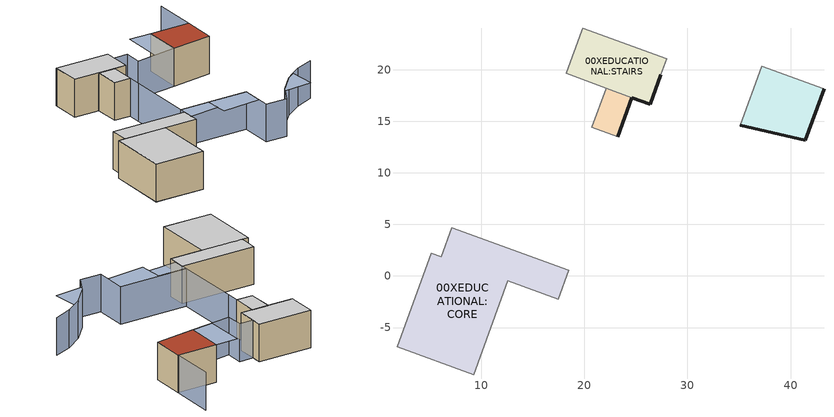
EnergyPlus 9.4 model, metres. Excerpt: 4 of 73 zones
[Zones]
00XEDUCATIONAL:SANITATION
 floor outside (0_ExtFloor 5cm DenseMineral Wool): 41.42,13.14 35.12,14.62 37.21,20.34 43.24,18.14 z0.07
 wall outside (0_ExtWall 5cm MineralWool - Int Insulation): 35.12,14.62 41.42,13.14 43.24,18.14 z0.07:5.91
 wall adiabatic (0_IntPartition 20cm concrete): 43.24,18.14 37.21,20.34 35.12,14.62 z0.07:5.91
 roof outside (0_FlatRoofTiled 5cm EPS): 35.12,14.62 41.42,13.14 43.24,18.14 37.21,20.34 z5.91
00XEDUCATIONAL:STAIRS
 floor outside (0_ExtFloor 5cm DenseMineral Wool): 26.37,16.65 18.27,19.64 19.86,23.99 27.97,21.04 z0.07
 wall outside (0_ExtWall 5cm MineralWool - Int Insulation): 24.6,17.29 26.37,16.65 27.41,19.49 z0.07:5.91
 wall adiabatic (0_IntPartition 20cm concrete): 27.41,19.49 27.97,21.04 19.86,23.99 19.77,23.76 18.27,19.64 22.13,18.21 z0.07:5.91
 wall to 00XEDUCATIONAL:CORE1 (0_IntPartition 20cm concrete): 22.13,18.21 24.6,17.29 z0.07:5.91
 ceiling to 01XEDUCATIONAL:CORE1 (0_IntFloor_Reversed): 18.27,19.64 26.37,16.65 27.97,21.04 19.86,23.99 z5.91
00XEDUCATIONAL:CORE1
 floor outside (0_ExtFloor 5cm DenseMineral Wool): 23.23,13.51 20.75,14.41 22.13,18.21 24.6,17.29 z0.07
 wall outside (0_ExtWall 5cm MineralWool - Int Insulation): 23.23,13.51 24.6,17.29 z0.07:5.91
 wall adiabatic (0_IntPartition 20cm concrete): 22.13,18.21 20.75,14.41 23.23,13.51 z0.07:5.91
 ceiling to 01XEDUCATIONAL:10XCR (0_SemiExposedFloor 2cm EPS_Reversed): 20.75,14.41 23.23,13.51 24.6,17.29 22.13,18.21 z5.91
00XEDUCATIONAL:CORE
 floor outside (0_ExtFloor 5cm DenseMineral Wool): 2.83,-7.21 1.84,-6.85 5.14,2.21 6.13,1.85 z0.07; 17.48,-2.28 12.57,-0.49 13.59,2.33 18.51,0.54 z0.07; 9.27,-9.56 2.83,-7.21 7.15,4.67 13.59,2.33 z0.07
 wall adiabatic (0_IntPartition 20cm concrete): 17.48,-2.28 18.51,0.54 7.15,4.67 6.13,1.85 5.14,2.21 1.84,-6.85 9.27,-9.56 12.57,-0.49 17.48,-2.28 z0.07:5.91
 ceiling to 01XEDUCATIONAL:CORE2 (0_IntFloor_Reversed): 1.84,-6.85 9.27,-9.56 12.57,-0.49 5.14,2.21 z5.91; 6.13,1.85 17.45,-2.27 18.48,0.55 7.15,4.67 z5.91
 ceiling adiabatic (0_IntFloor_Reversed): 17.45,-2.27 17.48,-2.28 17.95,-0.99 17.92,-0.98 z5.91
 roof outside (0_FlatRoofTiled 5cm EPS): 17.92,-0.98 17.95,-0.99 18.51,0.54 18.48,0.55 z5.91
shading: 43.24,18.14 45.65,24.74 / 43.17,-3.24 39.96,-3.39 / 39.96,-3.39 36.66,-4.25 / 36.66,-4.25 33.32,-6.02 / 33.32,-6.02 30.74,-8.27 / 30.74,-8.27 27.51,-7.1 / 27.51,-7.1 29.26,-2.28 / 29.26,-2.28 18.86,1.5 / 18.86,1.5 22.55,11.65 / 27.41,19.49 29.52,18.72 / 29.52,18.72 28.59,16.14 / 28.59,16.14 35.12,14.62 / 22.55,11.65 23.23,13.51 z0.07:5.91; 22.19,-3.71 28.16,-5.31 29.26,-2.28 23.17,-0.06 z5.91; 31.69,15.42 35.12,14.62 37.21,20.34 33.92,21.54 z5.91; 17.95,-0.99 22.58,-2.24 23.13,-0.18 18.82,1.39 z5.91; 32.73,-6.53 37.16,-7.72 38.2,-3.85 36.66,-4.25 33.32,-6.02 z5.91
[Site:Location]
1 (01-01:31-12)  (01-01:31-12): Latitude=31.23; Longitude=34.78; Time Zone=2; Elevation {m}=280
[Site:GroundTemperature:BuildingSurface]
18, 18, 18, 18, 18, 18, 18, 18, 18, 18, 18, 18
[Site:GroundTemperature:Deep]
18, 18, 18, 18, 18, 18, 18, 18, 18, 18, 18, 18
[Site:GroundTemperature:Shallow]
18, 18, 18, 18, 18, 18, 18, 18, 18, 18, 18, 18
[Site:GroundTemperature:FCfactorMethod]
January FCfactorMethod ground temperature {C}=18.44; Februry FCfactorMethod ground temperature {C}=15.24; March FCfactorMethod ground temperature {C}=13.28; April FCfactorMethod ground temperature {C}=12.69; May FCfactorMethod ground temperature {C}=13.86; June FCfactorMethod ground temperature {C}=16.52; July FCfactorMethod ground temperature {C}=19.81; August FCfactorMethod ground temperature {C}=23.04; September FCfactorMethod ground temperature {C}=25.2; October FCfactorMethod ground temperature {C}=25.71; November FCfactorMethod ground temperature {C}=24.46; December FCfactorMethod ground temperature {C}=21.85
[Site:GroundReflectance]
0.2, 0.2, 0.2, 0.2, 0.2, 0.2, 0.2, 0.2, 0.2, 0.2, 0.2, 0.2
[Site:GroundReflectance:SnowModifier]
2, 2
[SizingPeriod:DesignDay] Day of Month=15; Humidity Condition Type=WetBulb; Barometric Pressure {N/M**2}=98006.2; Rain Indicator=No; Snow on ground indicator=No; Daylight Savings Time Indicator=No
Name | Month | Day Type -- used for schedules | Maximum Dry-Bulb Temperature {C} | Daily Dry-Bulb Temperature Range {C} | Wetbulb at Maximum Dry-Bulb{C} | Wind Speed {m/s} | Wind Direction {Degrees N=0, S=180} | Solar Model Indicator | Clearness {0.0 to 1.2} | Max Dry-Bulb {C} | Daily Temp Range {C} | Wet-Bulb at Max {C} | Wind Speed {M/Sec} | Clearness {0.0 to 1.2} - gives no sun (but does include long wave radiant heat exchange with sky)
Summer Design Day in 1 (01-01:31-12) Jun | 6 | SummerDesignDay | 37.5 | 14.2 | 18.7 | 0 | 0 | ASHRAEClearSky | 0.98
Summer Design Day in 1 (01-01:31-12) Jul | 7 | SummerDesignDay | 36.5 | 12.9 | 20.9 | 0 | 0 | ASHRAEClearSky | 0.98
Summer Design Day in 1 (01-01:31-12) Aug | 8 | SummerDesignDay | 35.1 | 11.5 | 22.5 | 0 | 0 | ASHRAEClearSky | 0.98
Summer Design Day in 1 (01-01:31-12) Sep | 9 | SummerDesignDay | 36.2 | 12 | 20.1 | 0 | 0 | ASHRAEClearSky | 0.98
Winter Design Day in 1 (01-01:31-12) | 1 | WinterDesignDay |  |  |  |  | 120 |  |  | 5.2 | 0 | 5.2 | 4.1 | 0
[Building]
Education: North Axis=0; Terrain=Suburbs; Loads Convergence Tolerance=.04; Temperature Convergence Tolerance=.4; Solar Distribution=FullExterior; Maximum number of warmup days=25; Minimum number of warmup days=6
[Construction]
0_ExtFloor 5cm DenseMineral Wool: _1045_Cemented Plaster_2.2_.02, 0_Dense Mineral Wool_.05, _1045_RegularConcrete_1.1.1_.2, _1045 Sand and gravel_10.1_.08, _1045_Cemented Plaster_2.2_.02, _1045 Ceramic porcelain_12.1_.01
0_FlatRoofTiled 5cm EPS: _1045 Ceramic porcelain_12.1_.01, _1045_Cemented Plaster_2.2_.02, _1045 Sand and gravel_10.1_.08, _Bitumen_.005, _1045 Light Concrete Coarse Aggregate NonQuartsSand 1200_1.2.1_.05, _1045 Expanded Polystyrene EPS 30_14.1_.05, _1045_RegularConcrete_1.1.1_.2, _1045_IntTiah_Cement Lime Plaster_2.1_.015
0_ExtWall 5cm MineralWool - Int Insulation: _1045_Cemented Plaster_2.2_.02, _1045_RegularConcrete_1.1.1_.2, _1045 Mineral Wool 12_14.6_.05, _1045 Gypsum Board_3.3_.0125
0_IntPartition 20cm concrete: _1045_IntTiah_Cement Lime Plaster_2.1_.015, _1045_RegularConcrete_1.1.1_.2, _1045_IntTiah_Cement Lime Plaster_2.1_.015
0_IntFloor_Reversed: _1045_IntTiah_Cement Lime Plaster_2.1_.02, _1045_RegularConcrete_1.1.1_.2, _1045 Sand and gravel_10.1_.08, _1045_Cemented Plaster_2.2_.02, _1045 Ceramic porcelain_12.1_.02
0_SemiExposedFloor 2cm EPS_Reversed: _1045 Ceramic porcelain_12.1_.01, _1045_Cemented Plaster_2.2_.02, _1045 Sand and gravel_10.1_.08, _1045 Expanded Polystyrene EPS 30_14.1_.02, _1045_RegularConcrete_1.1.1_.2, _1045_Cemented Plaster_2.2_.02
[Material] Thermal Emittance=.9; Solar Absorptance=.4; Visible Absorptance=.4
Name | Roughness | Thickness {m} | Conductivity {w/m-K} | Density {kg/m3} | Specific Heat {J/kg-K}
_1045_Cemented Plaster_2.2_.02 | Rough | .02 | 1 | 1800 | 1000
0_Dense Mineral Wool_.05 | Rough | .05 | .036 | 120 | 1030
_1045_RegularConcrete_1.1.1_.2 | MediumRough | .2 | 2 | 2400 | 1000
_1045 Sand and gravel_10.1_.08 | Rough | .08 | 2 | 1950 | 1045
_1045 Ceramic porcelain_12.1_.01 | Smooth | .01 | 1.3 | 2300 | 840
_Bitumen_.005 | Rough | .005 | .17 | 1200 | 1660
_1045 Light Concrete Coarse Aggregate NonQuartsSand 1200_1.2.1_.05 | MediumRough | .05 | .62 | 1200 | 1000
_1045 Expanded Polystyrene EPS 30_14.1_.05 | Rough | .05 | .034 | 30 | 1450
_1045_IntTiah_Cement Lime Plaster_2.1_.015 | Smooth | .015 | .8 | 1600 | 1000
_1045 Mineral Wool 12_14.6_.05 | Rough | .05 | .036 | 12 | 1030
_1045 Gypsum Board_3.3_.0125 | Smooth | .0125 | .25 | 800 | 1000
_1045_IntTiah_Cement Lime Plaster_2.1_.02 | Smooth | .02 | .8 | 1600 | 1000
_1045 Ceramic porcelain_12.1_.02 | Smooth | .02 | 1.3 | 2300 | 840
_1045 Expanded Polystyrene EPS 30_14.1_.02 | Rough | .02 | .034 | 30 | 1450
[Zone] Relative North (to building)=0; Zone Type=1; Zone multiplier=1; Zone inside convection algorithm=TARP; Part Of Total Floor Area=No
Name | Zone volume | Floor Area
00XEDUCATIONAL:SANITATION | 214.084 | 36.6582
00XEDUCATIONAL:STAIRS | 235.0211 | 40.2433
00XEDUCATIONAL:CORE1 | 62.1776 | 10.6469
00XEDUCATIONAL:CORE | 656.854 | 112.475
[ZoneInfiltration:DesignFlowRate] Infiltration SCHEDULE=On 24/7; Design Volume Flow Rate calculation method=Flow/zone; Constant Term Coefficient=1; Temperature Term Coefficient=0; Velocity Term Coefficient=0; Velocity Squared Term Coefficient=0
Name | Zone | Design Volume Flow Rate (m3/s)
00XEDUCATIONAL:SANITATION Infiltration | 00XEDUCATIONAL:SANITATION | .059468
00XEDUCATIONAL:STAIRS Infiltration | 00XEDUCATIONAL:STAIRS | .065284
00XEDUCATIONAL:CORE1 Infiltration | 00XEDUCATIONAL:CORE1 | .017272
00XEDUCATIONAL:CORE Infiltration | 00XEDUCATIONAL:CORE | .182459
[Sizing:Zone] Zone Cooling Design Supply Air Temperature Input Method=SupplyAirTemperature; Zone Cooling Design Supply Air Temperature (C)=12; Zone Cooling Design Supply Air Temperature Difference=0; Zone Heating Design Supply Air Temperature Input Method=SupplyAirTemperature; Zone Heating Design Supply Air Temperature (C)=35; Zone Heating Design Supply Air Temperature Difference=0; Zone Cooling Design Supply Air Humidity Ratio (kgWater/kgDryAir)=.008; Zone Heating Design Supply Air Humidity Ratio (kgWater/kgDryAir)=.016; Zone Heating Sizing Factor=1.25; Zone Cooling Sizing Factor=1.15; Cooling Design Air Flow Method=DesignDay; Cooling Minimum Air Flow Fraction=0; Heating Design Air Flow Method=DesignDay
Name | Design Specification Zone Air Distribution Object
00XEDUCATIONAL:SANITATION | 00XEDUCATIONAL:SANITATION
00XEDUCATIONAL:STAIRS | 00XEDUCATIONAL:STAIRS
00XEDUCATIONAL:CORE1 | 00XEDUCATIONAL:CORE1
00XEDUCATIONAL:CORE | 00XEDUCATIONAL:CORE
[DesignSpecification:ZoneAirDistribution] Zone Air Distribution Effectiveness in Cooling Mode (dimensionless)=1; Zone Air Distribution Effectiveness in Heating Mode (dimensionless)=1
00XEDUCATIONAL:SANITATION; 00XEDUCATIONAL:STAIRS; 00XEDUCATIONAL:CORE1; 00XEDUCATIONAL:CORE
[ZoneControl:Thermostat]
00XEDUCATIONAL:SANITATION Thermostat: 00XEDUCATIONAL:SANITATION, Zone Control Type Sched, ThermostatSetpoint:DualSetpoint, Dual Setpoint - Zone 00XEDUCATIONAL:SANITATION
00XEDUCATIONAL:STAIRS Thermostat: 00XEDUCATIONAL:STAIRS, Zone Control Type Sched, ThermostatSetpoint:DualSetpoint, Dual Setpoint - Zone 00XEDUCATIONAL:STAIRS
00XEDUCATIONAL:CORE1 Thermostat: 00XEDUCATIONAL:CORE1, Zone Control Type Sched, ThermostatSetpoint:DualSetpoint, Dual Setpoint - Zone 00XEDUCATIONAL:CORE1
00XEDUCATIONAL:CORE Thermostat: 00XEDUCATIONAL:CORE, Zone Control Type Sched, ThermostatSetpoint:DualSetpoint, Dual Setpoint - Zone 00XEDUCATIONAL:CORE
[ThermostatSetpoint:DualSetpoint]
Dual Setpoint - Zone 00XEDUCATIONAL:SANITATION: 00XEDUCATIONAL:SANITATION Heating Setpoint Schedule, 00XEDUCATIONAL:SANITATION Cooling SP Sch
Dual Setpoint - Zone 00XEDUCATIONAL:STAIRS: 00XEDUCATIONAL:STAIRS Heating Setpoint Schedule, 00XEDUCATIONAL:STAIRS Cooling SP Sch
Dual Setpoint - Zone 00XEDUCATIONAL:CORE1: 00XEDUCATIONAL:CORE1 Heating Setpoint Schedule, 00XEDUCATIONAL:CORE1 Cooling SP Sch
Dual Setpoint - Zone 00XEDUCATIONAL:CORE: 00XEDUCATIONAL:CORE Heating Setpoint Schedule, 00XEDUCATIONAL:CORE Cooling SP Sch
[Zone equipment]
00XEDUCATIONAL:SANITATION: 00XEDUCATIONAL:SANITATION Ideal Loads Air
00XEDUCATIONAL:STAIRS: 00XEDUCATIONAL:STAIRS Ideal Loads Air
00XEDUCATIONAL:CORE1: 00XEDUCATIONAL:CORE1 Ideal Loads Air
00XEDUCATIONAL:CORE: 00XEDUCATIONAL:CORE Ideal Loads Air
[ZoneHVAC:IdealLoadsAirSystem] Maximum Heating Supply Air Temperature {C}=35; Minimum Cooling Supply Air Temperature {C}=12; Maximum Heating Supply Air Humidity Ratio {kg-H2O/kg-air}=.016; Minimum Cooling Supply Air Humidity Ratio {kg-H2O/kg-air}=.008; Heating Limit=LimitCapacity; Maximum Heating Air Flow Rate {m3/s}=Autosize; Maximum Sensible Heating Capacity=Autosize; Cooling Limit=LimitFlowRateAndCapacity; Maximum Cooling Air Flow Rate {m3/s}=Autosize; Maximum Total Cooling Capacity=Autosize; Dehumidification Control Type=None; Humidification Control Type=None; Outdoor Air Economizer Type=NoEconomizer; Heat Recovery Type=None
Name | Heating Availability Schedule | Cooling availability schedule
00XEDUCATIONAL:SANITATION Ideal Loads Air | 00XEDUCATIONAL:SANITATION Heating Availability Sch | 00XEDUCATIONAL:SANITATION Cooling Availability Sch
00XEDUCATIONAL:STAIRS Ideal Loads Air | 00XEDUCATIONAL:STAIRS Heating Availability Sch | 00XEDUCATIONAL:STAIRS Cooling Availability Sch
00XEDUCATIONAL:CORE1 Ideal Loads Air | 00XEDUCATIONAL:CORE1 Heating Availability Sch | 00XEDUCATIONAL:CORE1 Cooling Availability Sch
00XEDUCATIONAL:CORE Ideal Loads Air | 00XEDUCATIONAL:CORE Heating Availability Sch | 00XEDUCATIONAL:CORE Cooling Availability Sch
01XEDUCATIONAL:BATHROOMS1 Ideal Loads Air | 01XEDUCATIONAL:BATHROOMS1 Heating Availability Sch | 01XEDUCATIONAL:BATHROOMS1 Cooling Availability Sch
01XEDUCATIONAL:CORE1 Ideal Loads Air | 01XEDUCATIONAL:CORE1 Heating Availability Sch | 01XEDUCATIONAL:CORE1 Cooling Availability Sch
01XEDUCATIONAL:10XCR Ideal Loads Air | 01XEDUCATIONAL:10XCR Heating Availability Sch | 01XEDUCATIONAL:10XCR Cooling Availability Sch
01XEDUCATIONAL:10XCRIN Ideal Loads Air | 01XEDUCATIONAL:10XCRIN Heating Availability Sch | 01XEDUCATIONAL:10XCRIN Cooling Availability Sch
01XEDUCATIONAL:CORE2 Ideal Loads Air | 01XEDUCATIONAL:CORE2 Heating Availability Sch | 01XEDUCATIONAL:CORE2 Cooling Availability Sch
01XEDUCATIONAL:CORE3 Ideal Loads Air | 01XEDUCATIONAL:CORE3 Heating Availability Sch | 01XEDUCATIONAL:CORE3 Cooling Availability Sch
01XEDUCATIONAL:07XCR Ideal Loads Air | 01XEDUCATIONAL:07XCR Heating Availability Sch | 01XEDUCATIONAL:07XCR Cooling Availability Sch
01XEDUCATIONAL:06XCR Ideal Loads Air | 01XEDUCATIONAL:06XCR Heating Availability Sch | 01XEDUCATIONAL:06XCR Cooling Availability Sch
01XEDUCATIONAL:07XCRIN Ideal Loads Air | 01XEDUCATIONAL:07XCRIN Heating Availability Sch | 01XEDUCATIONAL:07XCRIN Cooling Availability Sch
01XEDUCATIONAL:06XCRIN Ideal Loads Air | 01XEDUCATIONAL:06XCRIN Heating Availability Sch | 01XEDUCATIONAL:06XCRIN Cooling Availability Sch
01XEDUCATIONAL:03XCRIN Ideal Loads Air | 01XEDUCATIONAL:03XCRIN Heating Availability Sch | 01XEDUCATIONAL:03XCRIN Cooling Availability Sch
01XEDUCATIONAL:BATHROOMS Ideal Loads Air | 01XEDUCATIONAL:BATHROOMS Heating Availability Sch | 01XEDUCATIONAL:BATHROOMS Cooling Availability Sch
01XEDUCATIONAL:CORE Ideal Loads Air | 01XEDUCATIONAL:CORE Heating Availability Sch | 01XEDUCATIONAL:CORE Cooling Availability Sch
01XEDUCATIONAL:01XCRIN Ideal Loads Air | 01XEDUCATIONAL:01XCRIN Heating Availability Sch | 01XEDUCATIONAL:01XCRIN Cooling Availability Sch
01XEDUCATIONAL:01XCR2 Ideal Loads Air | 01XEDUCATIONAL:01XCR2 Heating Availability Sch | 01XEDUCATIONAL:01XCR2 Cooling Availability Sch
01XEDUCATIONAL:04XCR Ideal Loads Air | 01XEDUCATIONAL:04XCR Heating Availability Sch | 01XEDUCATIONAL:04XCR Cooling Availability Sch
01XEDUCATIONAL:01XCR Ideal Loads Air | 01XEDUCATIONAL:01XCR Heating Availability Sch | 01XEDUCATIONAL:01XCR Cooling Availability Sch
01XEDUCATIONAL:05XCR2 Ideal Loads Air | 01XEDUCATIONAL:05XCR2 Heating Availability Sch | 01XEDUCATIONAL:05XCR2 Cooling Availability Sch
03XEDUCATIONAL:BATHROOMS1 Ideal Loads Air | 03XEDUCATIONAL:BATHROOMS1 Heating Availability Sch | 03XEDUCATIONAL:BATHROOMS1 Cooling Availability Sch
03XEDUCATIONAL:CORE1 Ideal Loads Air | 03XEDUCATIONAL:CORE1 Heating Availability Sch | 03XEDUCATIONAL:CORE1 Cooling Availability Sch
03XEDUCATIONAL:26XCRIN Ideal Loads Air | 03XEDUCATIONAL:26XCRIN Heating Availability Sch | 03XEDUCATIONAL:26XCRIN Cooling Availability Sch
03XEDUCATIONAL:26XCR Ideal Loads Air | 03XEDUCATIONAL:26XCR Heating Availability Sch | 03XEDUCATIONAL:26XCR Cooling Availability Sch
03XEDUCATIONAL:CORE2 Ideal Loads Air | 03XEDUCATIONAL:CORE2 Heating Availability Sch | 03XEDUCATIONAL:CORE2 Cooling Availability Sch
03XEDUCATIONAL:CORE3 Ideal Loads Air | 03XEDUCATIONAL:CORE3 Heating Availability Sch | 03XEDUCATIONAL:CORE3 Cooling Availability Sch
03XEDUCATIONAL:CORE Ideal Loads Air | 03XEDUCATIONAL:CORE Heating Availability Sch | 03XEDUCATIONAL:CORE Cooling Availability Sch
03XEDUCATIONAL:24XCRIN Ideal Loads Air | 03XEDUCATIONAL:24XCRIN Heating Availability Sch | 03XEDUCATIONAL:24XCRIN Cooling Availability Sch
03XEDUCATIONAL:24XCR2 Ideal Loads Air | 03XEDUCATIONAL:24XCR2 Heating Availability Sch | 03XEDUCATIONAL:24XCR2 Cooling Availability Sch
03XEDUCATIONAL:24XCR Ideal Loads Air | 03XEDUCATIONAL:24XCR Heating Availability Sch | 03XEDUCATIONAL:24XCR Cooling Availability Sch
03XEDUCATIONAL:21XCRIN Ideal Loads Air | 03XEDUCATIONAL:21XCRIN Heating Availability Sch | 03XEDUCATIONAL:21XCRIN Cooling Availability Sch
03XEDUCATIONAL:BATHROOMS Ideal Loads Air | 03XEDUCATIONAL:BATHROOMS Heating Availability Sch | 03XEDUCATIONAL:BATHROOMS Cooling Availability Sch
03XEDUCATIONAL:21XCR Ideal Loads Air | 03XEDUCATIONAL:21XCR Heating Availability Sch | 03XEDUCATIONAL:21XCR Cooling Availability Sch
03XEDUCATIONAL:20XCR Ideal Loads Air | 03XEDUCATIONAL:20XCR Heating Availability Sch | 03XEDUCATIONAL:20XCR Cooling Availability Sch
04XEDUCATIONAL:BATHROOMS1 Ideal Loads Air | 04XEDUCATIONAL:BATHROOMS1 Heating Availability Sch | 04XEDUCATIONAL:BATHROOMS1 Cooling Availability Sch
04XEDUCATIONAL:CORE1 Ideal Loads Air | 04XEDUCATIONAL:CORE1 Heating Availability Sch | 04XEDUCATIONAL:CORE1 Cooling Availability Sch
04XEDUCATIONAL:33XCRIN Ideal Loads Air | 04XEDUCATIONAL:33XCRIN Heating Availability Sch | 04XEDUCATIONAL:33XCRIN Cooling Availability Sch
04XEDUCATIONAL:33XCR Ideal Loads Air | 04XEDUCATIONAL:33XCR Heating Availability Sch | 04XEDUCATIONAL:33XCR Cooling Availability Sch
04XEDUCATIONAL:CORE2 Ideal Loads Air | 04XEDUCATIONAL:CORE2 Heating Availability Sch | 04XEDUCATIONAL:CORE2 Cooling Availability Sch
04XEDUCATIONAL:CORE3 Ideal Loads Air | 04XEDUCATIONAL:CORE3 Heating Availability Sch | 04XEDUCATIONAL:CORE3 Cooling Availability Sch
04XEDUCATIONAL:CORE Ideal Loads Air | 04XEDUCATIONAL:CORE Heating Availability Sch | 04XEDUCATIONAL:CORE Cooling Availability Sch
04XEDUCATIONAL:31XCRIN Ideal Loads Air | 04XEDUCATIONAL:31XCRIN Heating Availability Sch | 04XEDUCATIONAL:31XCRIN Cooling Availability Sch
04XEDUCATIONAL:31XCR2 Ideal Loads Air | 04XEDUCATIONAL:31XCR2 Heating Availability Sch | 04XEDUCATIONAL:31XCR2 Cooling Availability Sch
04XEDUCATIONAL:31XCR Ideal Loads Air | 04XEDUCATIONAL:31XCR Heating Availability Sch | 04XEDUCATIONAL:31XCR Cooling Availability Sch
04XEDUCATIONAL:28XCRIN Ideal Loads Air | 04XEDUCATIONAL:28XCRIN Heating Availability Sch | 04XEDUCATIONAL:28XCRIN Cooling Availability Sch
04XEDUCATIONAL:BATHROOMS Ideal Loads Air | 04XEDUCATIONAL:BATHROOMS Heating Availability Sch | 04XEDUCATIONAL:BATHROOMS Cooling Availability Sch
04XEDUCATIONAL:28XCR Ideal Loads Air | 04XEDUCATIONAL:28XCR Heating Availability Sch | 04XEDUCATIONAL:28XCR Cooling Availability Sch
04XEDUCATIONAL:27XCR Ideal Loads Air | 04XEDUCATIONAL:27XCR Heating Availability Sch | 04XEDUCATIONAL:27XCR Cooling Availability Sch
05XEDUCATIONAL:BATHROOMS Ideal Loads Air | 05XEDUCATIONAL:BATHROOMS Heating Availability Sch | 05XEDUCATIONAL:BATHROOMS Cooling Availability Sch
05XEDUCATIONAL:CORE1 Ideal Loads Air | 05XEDUCATIONAL:CORE1 Heating Availability Sch | 05XEDUCATIONAL:CORE1 Cooling Availability Sch
05XEDUCATIONAL:CORE2 Ideal Loads Air | 05XEDUCATIONAL:CORE2 Heating Availability Sch | 05XEDUCATIONAL:CORE2 Cooling Availability Sch
05XEDUCATIONAL:CORE Ideal Loads Air | 05XEDUCATIONAL:CORE Heating Availability Sch | 05XEDUCATIONAL:CORE Cooling Availability Sch
05XEDUCATIONAL:34XCR Ideal Loads Air | 05XEDUCATIONAL:34XCR Heating Availability Sch | 05XEDUCATIONAL:34XCR Cooling Availability Sch
02XED:BATHROOMS1 Ideal Loads Air | 02XED:BATHROOMS1 Heating Availability Sch | 02XED:BATHROOMS1 Cooling Availability Sch
02XED:CORE1 Ideal Loads Air | 02XED:CORE1 Heating Availability Sch | 02XED:CORE1 Cooling Availability Sch
02XED:19XCR Ideal Loads Air | 02XED:19XCR Heating Availability Sch | 02XED:19XCR Cooling Availability Sch
02XED:19XCRIN Ideal Loads Air | 02XED:19XCRIN Heating Availability Sch | 02XED:19XCRIN Cooling Availability Sch
02XED:CORE2 Ideal Loads Air | 02XED:CORE2 Heating Availability Sch | 02XED:CORE2 Cooling Availability Sch
02XED:CORE3 Ideal Loads Air | 02XED:CORE3 Heating Availability Sch | 02XED:CORE3 Cooling Availability Sch
02XED:17XCR Ideal Loads Air | 02XED:17XCR Heating Availability Sch | 02XED:17XCR Cooling Availability Sch
02XED:15XCR Ideal Loads Air | 02XED:15XCR Heating Availability Sch | 02XED:15XCR Cooling Availability Sch
02XED:15XCRIN Ideal Loads Air | 02XED:15XCRIN Heating Availability Sch | 02XED:15XCRIN Cooling Availability Sch
02XED:13XCR2 Ideal Loads Air | 02XED:13XCR2 Heating Availability Sch | 02XED:13XCR2 Cooling Availability Sch
02XED:13XCRIN Ideal Loads Air | 02XED:13XCRIN Heating Availability Sch | 02XED:13XCRIN Cooling Availability Sch
02XED:13XCR Ideal Loads Air | 02XED:13XCR Heating Availability Sch | 02XED:13XCR Cooling Availability Sch
02XED:CORE Ideal Loads Air | 02XED:CORE Heating Availability Sch | 02XED:CORE Cooling Availability Sch
02XED:BATHROOMS Ideal Loads Air | 02XED:BATHROOMS Heating Availability Sch | 02XED:BATHROOMS Cooling Availability Sch
02XED:37XCR Ideal Loads Air | 02XED:37XCR Heating Availability Sch | 02XED:37XCR Cooling Availability Sch
02XED:38XCR Ideal Loads Air | 02XED:38XCR Heating Availability Sch | 02XED:38XCR Cooling Availability Sch
02XED:37XCRIN Ideal Loads Air | 02XED:37XCRIN Heating Availability Sch | 02XED:37XCRIN Cooling Availability Sch
02XED:38XCRIN Ideal Loads Air | 02XED:38XCRIN Heating Availability Sch | 02XED:38XCRIN Cooling Availability Sch
[Schedule:Compact]
On 24/7: Any Number, Through: 12/31, For: AllDays, Until: 24:00, 1
00XEDUCATIONAL:SANITATION Heating Setpoint Schedule; 00XEDUCATIONAL:STAIRS Heating Setpoint Schedule; 00XEDUCATIONAL:CORE1 Heating Setpoint Schedule; 00XEDUCATIONAL:CORE Heating Setpoint Schedule: Temperature, Through: 31 March, For: AllDays, Until: 07:00, -50, Until: 18:00, 0, Until: 24:00, -50, Through: 31 Oct, For: AllDays, Until: 24:00, -50, Through: 31 December, For: AllDays, Until: 07:00, -50, Until: 18:00, 0, Until: 24:00, -50
00XEDUCATIONAL:SANITATION Heating Availability Sch; 00XEDUCATIONAL:STAIRS Heating Availability Sch; 00XEDUCATIONAL:CORE1 Heating Availability Sch; 00XEDUCATIONAL:CORE Heating Availability Sch; 01XEDUCATIONAL:BATHROOMS1 Heating Availability Sch; 01XEDUCATIONAL:CORE1 Heating Availability Sch; 01XEDUCATIONAL:10XCR Heating Availability Sch; 01XEDUCATIONAL:10XCRIN Heating Availability Sch; 01XEDUCATIONAL:CORE2 Heating Availability Sch; 01XEDUCATIONAL:CORE3 Heating Availability Sch; 01XEDUCATIONAL:07XCR Heating Availability Sch; 01XEDUCATIONAL:06XCR Heating Availability Sch; 01XEDUCATIONAL:07XCRIN Heating Availability Sch; 01XEDUCATIONAL:06XCRIN Heating Availability Sch; 01XEDUCATIONAL:03XCRIN Heating Availability Sch; 01XEDUCATIONAL:BATHROOMS Heating Availability Sch; 01XEDUCATIONAL:CORE Heating Availability Sch; 01XEDUCATIONAL:01XCRIN Heating Availability Sch; 01XEDUCATIONAL:01XCR2 Heating Availability Sch; 01XEDUCATIONAL:04XCR Heating Availability Sch; 01XEDUCATIONAL:01XCR Heating Availability Sch; 01XEDUCATIONAL:05XCR2 Heating Availability Sch; 03XEDUCATIONAL:BATHROOMS1 Heating Availability Sch; 03XEDUCATIONAL:CORE1 Heating Availability Sch; 03XEDUCATIONAL:26XCRIN Heating Availability Sch; 03XEDUCATIONAL:26XCR Heating Availability Sch; 03XEDUCATIONAL:CORE2 Heating Availability Sch; 03XEDUCATIONAL:CORE3 Heating Availability Sch; 03XEDUCATIONAL:CORE Heating Availability Sch; 03XEDUCATIONAL:24XCRIN Heating Availability Sch; 03XEDUCATIONAL:24XCR2 Heating Availability Sch; 03XEDUCATIONAL:24XCR Heating Availability Sch; 03XEDUCATIONAL:21XCRIN Heating Availability Sch; 03XEDUCATIONAL:BATHROOMS Heating Availability Sch; 03XEDUCATIONAL:21XCR Heating Availability Sch; 03XEDUCATIONAL:20XCR Heating Availability Sch; 04XEDUCATIONAL:BATHROOMS1 Heating Availability Sch; 04XEDUCATIONAL:CORE1 Heating Availability Sch; 04XEDUCATIONAL:33XCRIN Heating Availability Sch; 04XEDUCATIONAL:33XCR Heating Availability Sch; 04XEDUCATIONAL:CORE2 Heating Availability Sch; 04XEDUCATIONAL:CORE3 Heating Availability Sch; 04XEDUCATIONAL:CORE Heating Availability Sch; 04XEDUCATIONAL:31XCRIN Heating Availability Sch; 04XEDUCATIONAL:31XCR2 Heating Availability Sch; 04XEDUCATIONAL:31XCR Heating Availability Sch; 04XEDUCATIONAL:28XCRIN Heating Availability Sch; 04XEDUCATIONAL:BATHROOMS Heating Availability Sch; 04XEDUCATIONAL:28XCR Heating Availability Sch; 04XEDUCATIONAL:27XCR Heating Availability Sch; 05XEDUCATIONAL:BATHROOMS Heating Availability Sch; 05XEDUCATIONAL:CORE1 Heating Availability Sch; 05XEDUCATIONAL:CORE2 Heating Availability Sch; 05XEDUCATIONAL:CORE Heating Availability Sch; 05XEDUCATIONAL:34XCR Heating Availability Sch; 02XED:BATHROOMS1 Heating Availability Sch; 02XED:CORE1 Heating Availability Sch; 02XED:19XCR Heating Availability Sch; 02XED:19XCRIN Heating Availability Sch; 02XED:CORE2 Heating Availability Sch; 02XED:CORE3 Heating Availability Sch; 02XED:17XCR Heating Availability Sch; 02XED:15XCR Heating Availability Sch; 02XED:15XCRIN Heating Availability Sch; 02XED:13XCR2 Heating Availability Sch; 02XED:13XCRIN Heating Availability Sch; 02XED:13XCR Heating Availability Sch; 02XED:CORE Heating Availability Sch; 02XED:BATHROOMS Heating Availability Sch; 02XED:37XCR Heating Availability Sch; 02XED:38XCR Heating Availability Sch; 02XED:37XCRIN Heating Availability Sch; 02XED:38XCRIN Heating Availability Sch: Temperature, Through: 31 March, For: AllDays, Until: 07:00, 1, Until: 18:00, 1, Until: 24:00, 1, Through: 31 Oct, For: AllDays, Until: 24:00, 0, Through: 31 December, For: AllDays, Until: 07:00, 1, Until: 18:00, 1, Until: 24:00, 1
00XEDUCATIONAL:SANITATION Cooling SP Sch; 00XEDUCATIONAL:STAIRS Cooling SP Sch; 00XEDUCATIONAL:CORE1 Cooling SP Sch; 00XEDUCATIONAL:CORE Cooling SP Sch: Temperature, Through: 31 March, For: AllDays, Until: 24:00, 100, Through: 31 October, For: AllDays, Until: 07:00, 30, Until: 18:00, 30, Until: 24:00, 30, Through: 31 December, For: AllDays, Until: 24:00, 100
00XEDUCATIONAL:SANITATION Cooling Availability Sch; 00XEDUCATIONAL:STAIRS Cooling Availability Sch; 00XEDUCATIONAL:CORE1 Cooling Availability Sch; 00XEDUCATIONAL:CORE Cooling Availability Sch; 01XEDUCATIONAL:BATHROOMS1 Cooling Availability Sch; 01XEDUCATIONAL:CORE1 Cooling Availability Sch; 01XEDUCATIONAL:10XCR Cooling Availability Sch; 01XEDUCATIONAL:10XCRIN Cooling Availability Sch; 01XEDUCATIONAL:CORE2 Cooling Availability Sch; 01XEDUCATIONAL:CORE3 Cooling Availability Sch; 01XEDUCATIONAL:07XCR Cooling Availability Sch; 01XEDUCATIONAL:06XCR Cooling Availability Sch; 01XEDUCATIONAL:07XCRIN Cooling Availability Sch; 01XEDUCATIONAL:06XCRIN Cooling Availability Sch; 01XEDUCATIONAL:03XCRIN Cooling Availability Sch; 01XEDUCATIONAL:BATHROOMS Cooling Availability Sch; 01XEDUCATIONAL:CORE Cooling Availability Sch; 01XEDUCATIONAL:01XCRIN Cooling Availability Sch; 01XEDUCATIONAL:01XCR2 Cooling Availability Sch; 01XEDUCATIONAL:04XCR Cooling Availability Sch; 01XEDUCATIONAL:01XCR Cooling Availability Sch; 01XEDUCATIONAL:05XCR2 Cooling Availability Sch; 03XEDUCATIONAL:BATHROOMS1 Cooling Availability Sch; 03XEDUCATIONAL:CORE1 Cooling Availability Sch; 03XEDUCATIONAL:26XCRIN Cooling Availability Sch; 03XEDUCATIONAL:26XCR Cooling Availability Sch; 03XEDUCATIONAL:CORE2 Cooling Availability Sch; 03XEDUCATIONAL:CORE3 Cooling Availability Sch; 03XEDUCATIONAL:CORE Cooling Availability Sch; 03XEDUCATIONAL:24XCRIN Cooling Availability Sch; 03XEDUCATIONAL:24XCR2 Cooling Availability Sch; 03XEDUCATIONAL:24XCR Cooling Availability Sch; 03XEDUCATIONAL:21XCRIN Cooling Availability Sch; 03XEDUCATIONAL:BATHROOMS Cooling Availability Sch; 03XEDUCATIONAL:21XCR Cooling Availability Sch; 03XEDUCATIONAL:20XCR Cooling Availability Sch; 04XEDUCATIONAL:BATHROOMS1 Cooling Availability Sch; 04XEDUCATIONAL:CORE1 Cooling Availability Sch; 04XEDUCATIONAL:33XCRIN Cooling Availability Sch; 04XEDUCATIONAL:33XCR Cooling Availability Sch; 04XEDUCATIONAL:CORE2 Cooling Availability Sch; 04XEDUCATIONAL:CORE3 Cooling Availability Sch; 04XEDUCATIONAL:CORE Cooling Availability Sch; 04XEDUCATIONAL:31XCRIN Cooling Availability Sch; 04XEDUCATIONAL:31XCR2 Cooling Availability Sch; 04XEDUCATIONAL:31XCR Cooling Availability Sch; 04XEDUCATIONAL:28XCRIN Cooling Availability Sch; 04XEDUCATIONAL:BATHROOMS Cooling Availability Sch; 04XEDUCATIONAL:28XCR Cooling Availability Sch; 04XEDUCATIONAL:27XCR Cooling Availability Sch; 05XEDUCATIONAL:BATHROOMS Cooling Availability Sch; 05XEDUCATIONAL:CORE1 Cooling Availability Sch; 05XEDUCATIONAL:CORE2 Cooling Availability Sch; 05XEDUCATIONAL:CORE Cooling Availability Sch; 05XEDUCATIONAL:34XCR Cooling Availability Sch; 02XED:BATHROOMS1 Cooling Availability Sch; 02XED:CORE1 Cooling Availability Sch; 02XED:19XCR Cooling Availability Sch; 02XED:19XCRIN Cooling Availability Sch; 02XED:CORE2 Cooling Availability Sch; 02XED:CORE3 Cooling Availability Sch; 02XED:17XCR Cooling Availability Sch; 02XED:15XCR Cooling Availability Sch; 02XED:15XCRIN Cooling Availability Sch; 02XED:13XCR2 Cooling Availability Sch; 02XED:13XCRIN Cooling Availability Sch; 02XED:13XCR Cooling Availability Sch; 02XED:CORE Cooling Availability Sch; 02XED:BATHROOMS Cooling Availability Sch; 02XED:37XCR Cooling Availability Sch; 02XED:38XCR Cooling Availability Sch; 02XED:37XCRIN Cooling Availability Sch; 02XED:38XCRIN Cooling Availability Sch: Temperature, Through: 31 March, For: AllDays, Until: 24:00, 0, Through: 31 October, For: AllDays, Until: 07:00, 1, Until: 18:00, 1, Until: 24:00, 1, Through: 31 December, For: AllDays, Until: 24:00, 0
[Schedule:Day:Hourly]
Summer Control Type Day Sch; Winter Control Type Day Sch: Control Type, 4, 4, 4, 4, 4, 4, 4, 4, 4, 4, 4, 4, 4, 4, 4, 4, 4, 4, 4, 4, 4, 4, 4, 4
[Schedule:Week:Daily]
Summer Control Type Week Sch: Summer Control Type Day Sch, Summer Control Type Day Sch, Summer Control Type Day Sch, Summer Control Type Day Sch, Summer Control Type Day Sch, Summer Control Type Day Sch, Summer Control Type Day Sch, Summer Control Type Day Sch, Summer Control Type Day Sch, Summer Control Type Day Sch, Summer Control Type Day Sch, Summer Control Type Day Sch
Winter Control Type Week Sch: Winter Control Type Day Sch, Winter Control Type Day Sch, Winter Control Type Day Sch, Winter Control Type Day Sch, Winter Control Type Day Sch, Winter Control Type Day Sch, Winter Control Type Day Sch, Winter Control Type Day Sch, Winter Control Type Day Sch, Winter Control Type Day Sch, Winter Control Type Day Sch, Winter Control Type Day Sch
[Schedule:Year]
Zone Control Type Sched: Control Type, Winter Control Type Week Sch, 1, 1, 3, 31, Summer Control Type Week Sch, 4, 1, 9, 30, Winter Control Type Week Sch, 10, 1, 12, 31
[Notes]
Geometry convention template : ASHRAE 90.1
Zone geometry and surface areas : 2-Outer
Zone volume calculation method : 2-Outer
Zone floor area calculation method : 2-Outer
Window to wall ratio method : 2-Outer
Hourly weather file: C:\ProgramData\DesignBuilder\Weather Data\ISR_BEER SHEVA CITY_MSI.epw
